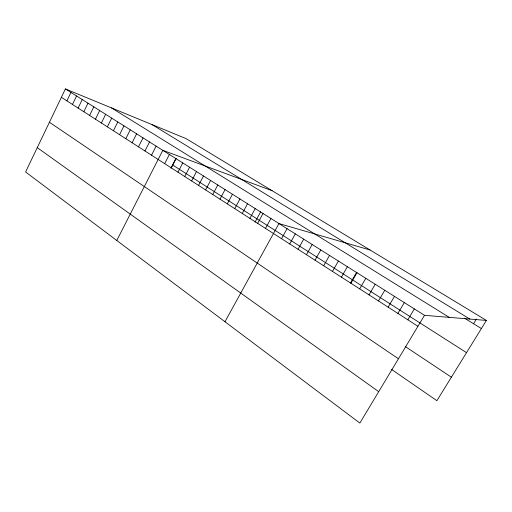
<?xml version="1.0" encoding="UTF-8"?>
<svg xmlns="http://www.w3.org/2000/svg" width="512" height="512" viewBox="0 0 512 512"><rect width="100%" height="100%" fill="white"/><g stroke="black" fill="none" stroke-linecap="round" stroke-linejoin="round"><path stroke-width="0.77" d="M486.4 320.435L186.17 138.669L65.402 88.928L25.6 171.974L359.859 423.072L424.512 315.322L486.4 320.435L436.896 400.691L391.469 369.357M66.893 100.858L70.95 92.422M72.467 104.442L76.563 95.962M78.112 108.064L82.24 99.546M83.821 111.731L87.987 103.168M89.606 115.443L93.811 106.835M95.456 119.2L99.699 110.547M101.382 123.008L105.658 114.31M107.373 126.854L111.693 118.112M113.446 130.752L117.805 121.965M119.59 134.701L123.994 125.869M125.818 138.701L130.259 129.818M132.122 142.746L136.608 133.818M138.502 146.848L143.034 137.869M144.966 150.995L149.542 141.971M151.52 155.2L156.134 146.125M116.781 240.467L162.81 150.336L272.115 190.701M164.672 163.648L169.376 154.477M170.989 168.134L175.987 158.438M171.277 167.891L176.026 158.669M177.965 172.186L182.765 162.918M184.742 176.538L189.587 167.219M191.61 180.947L196.499 171.571M198.56 185.414L203.501 175.987M205.606 189.939L210.598 180.461M212.749 194.522L217.786 184.992M219.981 199.168L225.075 189.587M227.315 203.878L232.454 194.246M234.746 208.646L239.942 198.963M242.278 213.485L247.526 203.744M249.92 218.394L255.219 208.595M255.04 222.144L260.659 211.802M257.658 223.36L263.021 213.51M265.51 228.403L270.925 218.496M224.986 321.754L278.944 223.552L370.067 250.003M281.542 238.701L287.078 228.678M289.728 243.955L295.322 233.875M298.035 249.293L303.693 239.149M306.458 254.701L312.179 244.499M315.008 260.192L320.787 249.933M323.68 265.76L329.523 255.437M332.48 271.411L338.394 261.03M341.408 277.146L347.392 266.701M350.47 282.963L356.525 272.461M350.931 283.213L357.069 272.563M359.674 288.87L365.798 278.304M369.018 294.874L375.206 284.237M378.496 300.96L384.768 290.266M388.128 307.149L394.47 296.384M397.907 313.427L404.326 302.598M407.84 319.808L414.342 308.909M473.536 323.725L476.429 319.014M152.096 124.634L469.862 319.072M464.486 318.17L481.395 328.55M111.494 107.91L449.235 317.363M65.402 88.928L424.512 315.322M172.614 164.979L466.522 352.659M61.382 97.318L417.933 326.285M405.19 346.49L451.398 377.184M49.427 122.259L398.438 358.771M37.261 147.642L378.701 391.674"/></g></svg>
